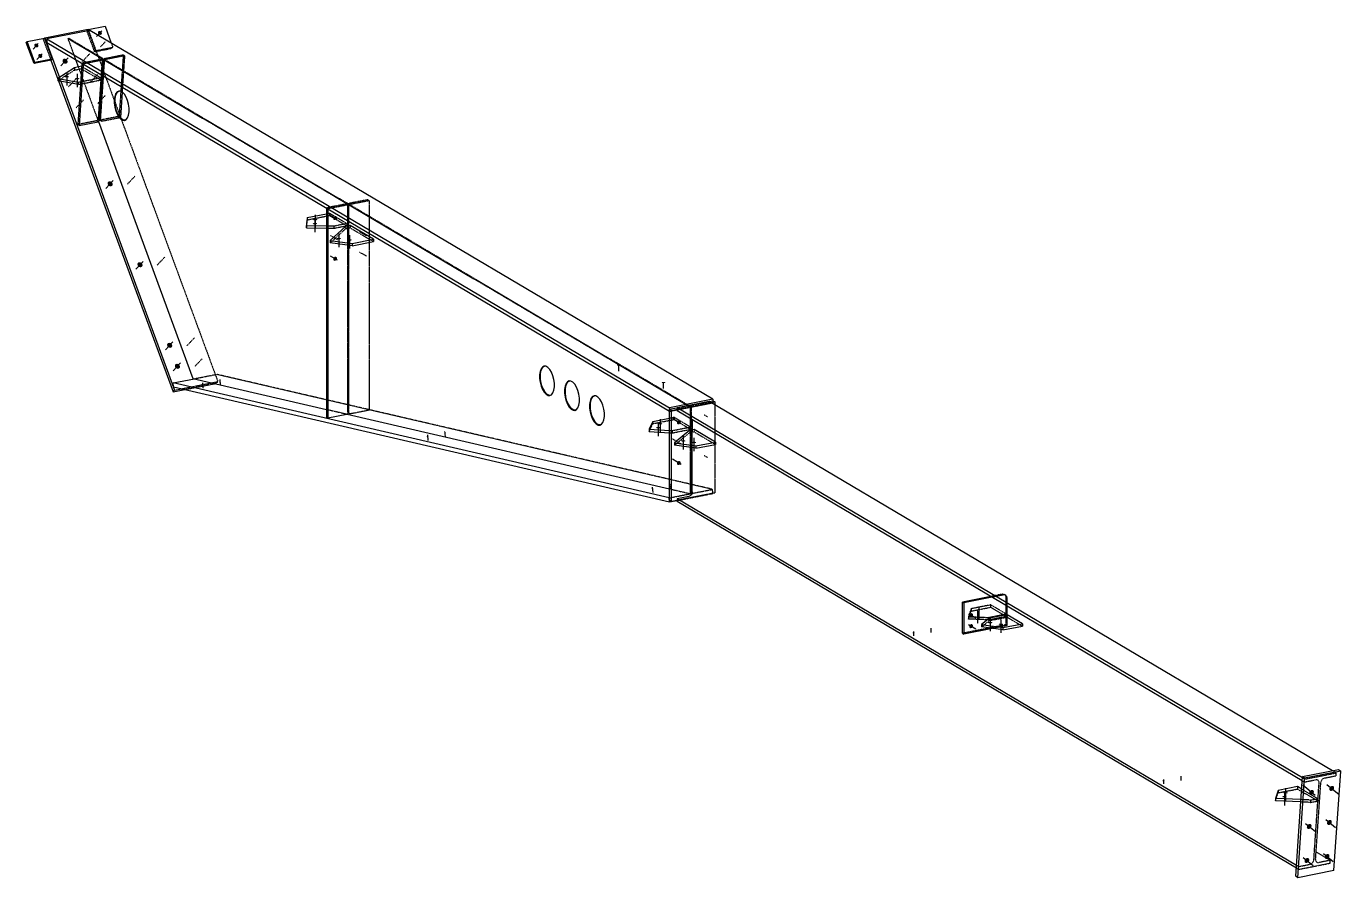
# Model space of a CAD drawing. Header units: millimetres. Extents: x 78 to 81758, y 20 to 5254.
# Drawn here: x 60857 to 68747, y 140 to 5254 of the extents above; entities that cross this region are included whole.
import ezdxf

# ---------------------------------------------------------------- set-up
doc = ezdxf.new("R2010")
doc.units = ezdxf.units.MM
doc.linetypes.add('DXK_LINE_DOT2', pattern=[3.9198, 1.9599, -1.9599])
doc.layers.add('STÅL', color=7, linetype='Continuous')

msp = doc.modelspace()

# ---------------------------------------------------------------- hatches: boundary and pattern name
at = {"layer": 'STÅL', "linetype": 'Continuous'}
for color, points in [(96, [(61291, 5205.7), (61289.2, 5207.7), (61287.8, 5210), (61286.8, 5212.4), (61286.4, 5214.9), (61286.5, 5217.3), (61287.1, 5219.6), (61288.2, 5221.6), (61289.7, 5223.3), (61291.7, 5224.5), (61293.9, 5225.3), (61296.3, 5225.5), (61298.8, 5225.3), (61301.3, 5224.5), (61303.7, 5223.2), (61305.8, 5221.6), (61307.6, 5219.5), (61309, 5217.3), (61310, 5214.8), (61310.4, 5212.3), (61310.3, 5209.9), (61309.7, 5207.6), (61308.6, 5205.6), (61307.1, 5204), (61305.1, 5202.7), (61302.9, 5202), (61300.5, 5201.7), (61298, 5202), (61295.5, 5202.8), (61293.1, 5204)]), (96, [(60909.9, 5130.4), (60908.1, 5132.5), (60906.7, 5134.7), (60905.8, 5137.2), (60905.3, 5139.7), (60905.4, 5142.1), (60906, 5144.4), (60907.1, 5146.4), (60908.7, 5148), (60910.6, 5149.3), (60912.8, 5150), (60915.3, 5150.3), (60917.8, 5150), (60920.3, 5149.2), (60922.6, 5148), (60924.8, 5146.3), (60926.6, 5144.3), (60928, 5142), (60928.9, 5139.6), (60929.4, 5137.1), (60929.3, 5134.7), (60928.7, 5132.4), (60927.6, 5130.4), (60926, 5128.7), (60924.1, 5127.5), (60921.9, 5126.7), (60919.4, 5126.5), (60916.9, 5126.7), (60914.4, 5127.5), (60912.1, 5128.8)]), (96, [(60933.1, 5067.4), (60931.3, 5069.5), (60929.9, 5071.7), (60929, 5074.2), (60928.5, 5076.7), (60928.6, 5079.1), (60929.2, 5081.4), (60930.3, 5083.4), (60931.9, 5085), (60933.8, 5086.3), (60936, 5087), (60938.5, 5087.3), (60941, 5087), (60943.5, 5086.2), (60945.8, 5085), (60948, 5083.3), (60949.8, 5081.3), (60951.2, 5079), (60952.1, 5076.6), (60952.6, 5074.1), (60952.5, 5071.7), (60951.9, 5069.4), (60950.8, 5067.4), (60949.2, 5065.7), (60947.3, 5064.5), (60945.1, 5063.7), (60942.6, 5063.5), (60940.1, 5063.7), (60937.6, 5064.5), (60935.3, 5065.8)]), (96, [(61080, 5033.9), (61077.7, 5036.4), (61075.9, 5039.3), (61074.7, 5042.4), (61074.2, 5045.6), (61074.3, 5048.7), (61075, 5051.5), (61076.5, 5054.1), (61078.4, 5056.2), (61080.9, 5057.8), (61083.7, 5058.7), (61086.8, 5059.1), (61090, 5058.7), (61093.1, 5057.7), (61096.1, 5056.1), (61098.8, 5054), (61101.1, 5051.5), (61102.9, 5048.6), (61104.1, 5045.5), (61104.7, 5042.3), (61104.6, 5039.2), (61103.8, 5036.3), (61102.4, 5033.8), (61100.4, 5031.7), (61098, 5030.1), (61095.2, 5029.1), (61092.1, 5028.8), (61088.9, 5029.2), (61085.7, 5030.2), (61082.7, 5031.7)]), (96, [(61100.7, 4945.9), (61097.9, 4946), (61095.4, 4946.3), (61093, 4946.8), (61091, 4947.4), (61089.4, 4948.2), (61088.3, 4949), (61087.7, 4949.9), (61087.7, 4950.9), (61088.3, 4951.8), (61089.4, 4952.6), (61091, 4953.4), (61093, 4954), (61095.4, 4954.5), (61097.9, 4954.7), (61100.7, 4954.8), (61103.4, 4954.7), (61105.9, 4954.5), (61108.3, 4954), (61110.3, 4953.4), (61111.9, 4952.6), (61113, 4951.8), (61113.6, 4950.9), (61113.6, 4949.9), (61113, 4949), (61111.9, 4948.2), (61110.3, 4947.4), (61108.3, 4946.8), (61105.9, 4946.3), (61103.4, 4946)]), (96, [(61162.4, 4934.7), (61159.7, 4934.8), (61157.1, 4935), (61154.7, 4935.5), (61152.7, 4936.1), (61151.1, 4936.9), (61150, 4937.7), (61149.4, 4938.6), (61149.4, 4939.6), (61150, 4940.5), (61151.1, 4941.3), (61152.7, 4942.1), (61154.7, 4942.7), (61157.1, 4943.2), (61159.7, 4943.4), (61162.4, 4943.5), (61165.1, 4943.4), (61167.7, 4943.2), (61170, 4942.7), (61172, 4942.1), (61173.6, 4941.3), (61174.7, 4940.5), (61175.3, 4939.6), (61175.3, 4938.6), (61174.7, 4937.7), (61173.6, 4936.9), (61172, 4936.1), (61170, 4935.5), (61167.7, 4935), (61165.1, 4934.8)]), (96, [(61351, 4297.6), (61348.7, 4300.2), (61346.9, 4303.1), (61345.7, 4306.2), (61345.2, 4309.3), (61345.3, 4312.4), (61346.1, 4315.3), (61347.5, 4317.8), (61349.4, 4320), (61351.9, 4321.5), (61354.7, 4322.5), (61357.8, 4322.8), (61361, 4322.5), (61364.1, 4321.5), (61367.1, 4319.9), (61369.9, 4317.8), (61372.2, 4315.2), (61373.9, 4312.3), (61375.1, 4309.2), (61375.7, 4306.1), (61375.6, 4303), (61374.8, 4300.1), (61373.4, 4297.5), (61371.4, 4295.4), (61369, 4293.9), (61366.2, 4292.9), (61363.1, 4292.6), (61359.9, 4292.9), (61356.7, 4293.9), (61353.7, 4295.5)]), (96, [(62701.5, 4107), (62703.1, 4109.2), (62705, 4111.1), (62707.1, 4112.6), (62709.4, 4113.6), (62711.8, 4114), (62714.1, 4113.9), (62716.2, 4113.3), (62718.1, 4112.2), (62719.7, 4110.6), (62720.9, 4108.6), (62721.6, 4106.3), (62721.8, 4103.9), (62721.6, 4101.3), (62720.9, 4098.7), (62719.7, 4096.2), (62718.1, 4094), (62716.2, 4092.2), (62714, 4090.7), (62711.7, 4089.7), (62709.4, 4089.3), (62707.1, 4089.3), (62704.9, 4090), (62703, 4091.1), (62701.5, 4092.7), (62700.3, 4094.6), (62699.6, 4096.9), (62699.3, 4099.4), (62699.6, 4102), (62700.3, 4104.6)]), (96, [(62589.4, 4064), (62586.7, 4064.1), (62584.1, 4064.4), (62581.7, 4064.9), (62579.7, 4065.5), (62578.1, 4066.3), (62577, 4067.1), (62576.4, 4068), (62576.4, 4068.9), (62577, 4069.9), (62578.1, 4070.7), (62579.7, 4071.5), (62581.7, 4072.1), (62584.1, 4072.5), (62586.7, 4072.8), (62589.4, 4072.9), (62592.1, 4072.8), (62594.7, 4072.5), (62597, 4072.1), (62599, 4071.5), (62600.6, 4070.7), (62601.7, 4069.9), (62602.3, 4068.9), (62602.3, 4068), (62601.7, 4067.1), (62600.6, 4066.3), (62599, 4065.5), (62597, 4064.9), (62594.7, 4064.4), (62592.1, 4064.1)]), (96, [(62591.6, 4088), (62588.9, 4088.1), (62586.4, 4088.3), (62584, 4088.8), (62582, 4089.4), (62580.4, 4090.2), (62579.3, 4091), (62578.7, 4091.9), (62578.7, 4092.9), (62579.3, 4093.8), (62580.4, 4094.6), (62582, 4095.4), (62584, 4096), (62586.4, 4096.5), (62588.9, 4096.8), (62591.6, 4096.9), (62594.3, 4096.8), (62596.9, 4096.5), (62599.3, 4096), (62601.3, 4095.4), (62602.9, 4094.6), (62604, 4093.8), (62604.6, 4092.9), (62604.6, 4091.9), (62604, 4091), (62602.9, 4090.2), (62601.3, 4089.4), (62599.3, 4088.8), (62596.9, 4088.3), (62594.3, 4088.1)]), (96, [(62732.6, 3974.4), (62729.9, 3974.5), (62727.3, 3974.8), (62724.9, 3975.3), (62722.9, 3975.9), (62721.3, 3976.7), (62720.2, 3977.5), (62719.7, 3978.4), (62719.7, 3979.4), (62720.2, 3980.3), (62721.3, 3981.1), (62722.9, 3981.9), (62724.9, 3982.5), (62727.3, 3983), (62729.9, 3983.2), (62732.6, 3983.3), (62735.3, 3983.2), (62737.9, 3983), (62740.2, 3982.5), (62742.2, 3981.9), (62743.8, 3981.1), (62744.9, 3980.3), (62745.5, 3979.4), (62745.5, 3978.4), (62744.9, 3977.5), (62743.8, 3976.7), (62742.2, 3975.9), (62740.2, 3975.3), (62737.9, 3974.8), (62735.3, 3974.5)]), (96, [(62797.9, 3965.8), (62795.2, 3965.9), (62792.6, 3966.2), (62790.2, 3966.7), (62788.2, 3967.3), (62786.6, 3968), (62785.5, 3968.9), (62785, 3969.8), (62785, 3970.7), (62785.5, 3971.6), (62786.6, 3972.5), (62788.2, 3973.2), (62790.2, 3973.9), (62792.6, 3974.3), (62795.2, 3974.6), (62797.9, 3974.7), (62800.6, 3974.6), (62803.2, 3974.3), (62805.5, 3973.9), (62807.5, 3973.2), (62809.1, 3972.5), (62810.2, 3971.6), (62810.8, 3970.7), (62810.8, 3969.8), (62810.2, 3968.9), (62809.1, 3968), (62807.5, 3967.3), (62805.5, 3966.7), (62803.2, 3966.2), (62800.6, 3965.9)]), (96, [(62701.5, 3862.7), (62703.1, 3864.9), (62705, 3866.8), (62707.1, 3868.3), (62709.4, 3869.2), (62711.8, 3869.7), (62714.1, 3869.6), (62716.2, 3869), (62718.1, 3867.9), (62719.7, 3866.3), (62720.9, 3864.3), (62721.6, 3862), (62721.8, 3859.5), (62721.6, 3856.9), (62720.9, 3854.4), (62719.7, 3851.9), (62718.1, 3849.7), (62716.2, 3847.8), (62714, 3846.4), (62711.7, 3845.4), (62709.4, 3844.9), (62707.1, 3845), (62704.9, 3845.6), (62703, 3846.8), (62701.5, 3848.3), (62700.3, 3850.3), (62699.6, 3852.6), (62699.3, 3855.1), (62699.6, 3857.7), (62700.3, 3860.3)]), (96, [(61529.9, 3811.6), (61527.6, 3814.1), (61525.8, 3817), (61524.6, 3820.1), (61524.1, 3823.3), (61524.2, 3826.4), (61525, 3829.3), (61526.4, 3831.8), (61528.3, 3833.9), (61530.8, 3835.5), (61533.6, 3836.5), (61536.7, 3836.8), (61539.9, 3836.4), (61543, 3835.5), (61546.1, 3833.9), (61548.8, 3831.7), (61551.1, 3829.2), (61552.9, 3826.3), (61554.1, 3823.2), (61554.6, 3820), (61554.5, 3817), (61553.7, 3814.1), (61552.3, 3811.5), (61550.4, 3809.4), (61547.9, 3807.8), (61545.1, 3806.9), (61542, 3806.6), (61538.8, 3806.9), (61535.6, 3807.9), (61532.6, 3809.5)]), (96, [(61708.2, 3327.4), (61705.9, 3329.9), (61704.1, 3332.8), (61702.9, 3335.9), (61702.3, 3339.1), (61702.4, 3342.2), (61703.2, 3345), (61704.6, 3347.6), (61706.6, 3349.7), (61709, 3351.3), (61711.9, 3352.2), (61714.9, 3352.6), (61718.1, 3352.2), (61721.3, 3351.2), (61724.3, 3349.6), (61727, 3347.5), (61729.3, 3345), (61731.1, 3342.1), (61732.3, 3339), (61732.9, 3335.8), (61732.7, 3332.7), (61732, 3329.8), (61730.6, 3327.3), (61728.6, 3325.2), (61726.1, 3323.6), (61723.3, 3322.6), (61720.2, 3322.3), (61717.1, 3322.7), (61713.9, 3323.6), (61710.9, 3325.2)]), (96, [(61754.6, 3201.3), (61752.3, 3203.9), (61750.5, 3206.8), (61749.3, 3209.9), (61748.7, 3213.1), (61748.8, 3216.1), (61749.6, 3219), (61751, 3221.6), (61753, 3223.7), (61755.4, 3225.3), (61758.2, 3226.2), (61761.3, 3226.5), (61764.5, 3226.2), (61767.7, 3225.2), (61770.7, 3223.6), (61773.4, 3221.5), (61775.7, 3218.9), (61777.5, 3216.1), (61778.7, 3213), (61779.2, 3209.8), (61779.1, 3206.7), (61778.4, 3203.8), (61776.9, 3201.3), (61775, 3199.2), (61772.5, 3197.6), (61769.7, 3196.6), (61766.6, 3196.3), (61763.4, 3196.7), (61760.3, 3197.6), (61757.3, 3199.2)]), (96, [(64413, 3214.9), (64410.7, 3215), (64408.6, 3215.2), (64406.6, 3215.6), (64404.9, 3216.1), (64403.5, 3216.8), (64402.6, 3217.5), (64402.1, 3218.2), (64402.1, 3219), (64402.6, 3219.8), (64403.5, 3220.5), (64404.9, 3221.2), (64406.6, 3221.7), (64408.6, 3222.1), (64410.7, 3222.3), (64413, 3222.4), (64415.3, 3222.3), (64417.5, 3222.1), (64419.5, 3221.7), (64421.2, 3221.2), (64422.6, 3220.5), (64423.5, 3219.8), (64424, 3219), (64424, 3218.2), (64423.5, 3217.5), (64422.6, 3216.8), (64421.2, 3216.1), (64419.5, 3215.6), (64417.5, 3215.2), (64415.3, 3215)]), (96, [(61914.8, 3103.2), (61913.3, 3103.1), (61911.9, 3103.1), (61910.7, 3103.1), (61909.6, 3103.1), (61908.7, 3103.3), (61908.1, 3103.5), (61907.7, 3103.7), (61907.7, 3104), (61908, 3104.3), (61908.6, 3104.6), (61909.4, 3104.8), (61910.5, 3105.1), (61911.7, 3105.4), (61913.1, 3105.6), (61914.5, 3105.8), (61916, 3105.9), (61917.4, 3105.9), (61918.6, 3105.9), (61919.7, 3105.8), (61920.6, 3105.7), (61921.2, 3105.5), (61921.6, 3105.3), (61921.6, 3105), (61921.3, 3104.7), (61920.7, 3104.4), (61919.9, 3104.1), (61918.8, 3103.9), (61917.6, 3103.6), (61916.2, 3103.4)]), (96, [(64682.3, 3110.1), (64680, 3110.2), (64677.8, 3110.4), (64675.8, 3110.8), (64674.1, 3111.3), (64672.8, 3112), (64671.9, 3112.7), (64671.4, 3113.4), (64671.4, 3114.2), (64671.9, 3115), (64672.8, 3115.7), (64674.1, 3116.4), (64675.8, 3116.9), (64677.8, 3117.3), (64680, 3117.5), (64682.3, 3117.6), (64684.6, 3117.5), (64686.8, 3117.3), (64688.8, 3116.9), (64690.5, 3116.4), (64691.8, 3115.7), (64692.8, 3115), (64693.3, 3114.2), (64693.3, 3113.4), (64692.8, 3112.7), (64691.8, 3112), (64690.5, 3111.3), (64688.8, 3110.8), (64686.8, 3110.4), (64684.6, 3110.2)]), (96, [(64650.4, 2838.4), (64647.7, 2838.5), (64645.1, 2838.7), (64642.7, 2839.2), (64640.7, 2839.8), (64639.1, 2840.6), (64638, 2841.4), (64637.4, 2842.3), (64637.4, 2843.3), (64638, 2844.2), (64639.1, 2845), (64640.7, 2845.8), (64642.7, 2846.4), (64645.1, 2846.9), (64647.7, 2847.1), (64650.4, 2847.2), (64653.1, 2847.1), (64655.7, 2846.9), (64658, 2846.4), (64660, 2845.8), (64661.6, 2845), (64662.7, 2844.2), (64663.3, 2843.3), (64663.3, 2842.3), (64662.7, 2841.4), (64661.6, 2840.6), (64660, 2839.8), (64658, 2839.2), (64655.7, 2838.7), (64653.1, 2838.5)]), (96, [(64661.2, 2862), (64658.5, 2862.1), (64655.9, 2862.4), (64653.5, 2862.9), (64651.5, 2863.5), (64649.9, 2864.2), (64648.8, 2865.1), (64648.3, 2866), (64648.3, 2866.9), (64648.8, 2867.8), (64649.9, 2868.7), (64651.5, 2869.4), (64653.5, 2870.1), (64655.9, 2870.5), (64658.5, 2870.8), (64661.2, 2870.9), (64663.9, 2870.8), (64666.5, 2870.5), (64668.8, 2870.1), (64670.8, 2869.4), (64672.4, 2868.7), (64673.5, 2867.8), (64674.1, 2866.9), (64674.1, 2866), (64673.5, 2865.1), (64672.4, 2864.2), (64670.8, 2863.5), (64668.8, 2862.9), (64666.5, 2862.4), (64663.9, 2862.1)]), (96, [(64764.2, 2880.3), (64765.7, 2882.5), (64767.6, 2884.4), (64769.8, 2885.9), (64772.1, 2886.8), (64774.4, 2887.3), (64776.8, 2887.2), (64778.9, 2886.6), (64780.8, 2885.5), (64782.4, 2883.9), (64783.6, 2881.9), (64784.3, 2879.6), (64784.5, 2877.1), (64784.3, 2874.5), (64783.5, 2872), (64782.4, 2869.5), (64780.8, 2867.3), (64778.9, 2865.4), (64776.7, 2864), (64774.4, 2863), (64772.1, 2862.5), (64769.8, 2862.6), (64767.6, 2863.2), (64765.7, 2864.4), (64764.1, 2866), (64763, 2867.9), (64762.2, 2870.2), (64762, 2872.7), (64762.3, 2875.3), (64763, 2877.9)]), (96, [(63265.2, 2790), (63263.7, 2789.9), (63262.3, 2789.8), (63261, 2789.8), (63259.9, 2789.9), (63259.1, 2790), (63258.4, 2790.2), (63258.1, 2790.5), (63258.1, 2790.7), (63258.4, 2791), (63258.9, 2791.3), (63259.8, 2791.6), (63260.8, 2791.9), (63262.1, 2792.2), (63263.5, 2792.4), (63264.9, 2792.5), (63266.4, 2792.7), (63267.8, 2792.7), (63269, 2792.7), (63270.1, 2792.6), (63271, 2792.5), (63271.6, 2792.3), (63272, 2792.1), (63272, 2791.8), (63271.7, 2791.5), (63271.1, 2791.2), (63270.3, 2790.9), (63269.2, 2790.6), (63268, 2790.4), (63266.6, 2790.2)]), (96, [(64800.5, 2759.2), (64797.8, 2759.3), (64795.2, 2759.6), (64792.9, 2760), (64790.8, 2760.7), (64789.3, 2761.4), (64788.1, 2762.3), (64787.6, 2763.2), (64787.6, 2764.1), (64788.1, 2765), (64789.3, 2765.9), (64790.8, 2766.6), (64792.9, 2767.2), (64795.2, 2767.7), (64797.8, 2768), (64800.5, 2768.1), (64803.2, 2768), (64805.8, 2767.7), (64808.2, 2767.2), (64810.2, 2766.6), (64811.8, 2765.9), (64812.9, 2765), (64813.4, 2764.1), (64813.4, 2763.2), (64812.9, 2762.3), (64811.8, 2761.4), (64810.2, 2760.7), (64808.2, 2760), (64805.8, 2759.6), (64803.2, 2759.3)]), (96, [(64864.7, 2749.6), (64861.9, 2749.7), (64859.4, 2750), (64857, 2750.4), (64855, 2751.1), (64853.4, 2751.8), (64852.3, 2752.7), (64851.7, 2753.6), (64851.7, 2754.5), (64852.3, 2755.4), (64853.4, 2756.3), (64855, 2757), (64857, 2757.6), (64859.4, 2758.1), (64861.9, 2758.4), (64864.7, 2758.5), (64867.4, 2758.4), (64869.9, 2758.1), (64872.3, 2757.6), (64874.3, 2757), (64875.9, 2756.3), (64877, 2755.4), (64877.6, 2754.5), (64877.6, 2753.6), (64877, 2752.7), (64875.9, 2751.8), (64874.3, 2751.1), (64872.3, 2750.4), (64869.9, 2750), (64867.4, 2749.7)]), (96, [(64764.2, 2636), (64765.7, 2638.2), (64767.6, 2640.1), (64769.8, 2641.5), (64772.1, 2642.5), (64774.4, 2643), (64776.8, 2642.9), (64778.9, 2642.3), (64780.8, 2641.2), (64782.4, 2639.6), (64783.6, 2637.6), (64784.3, 2635.3), (64784.5, 2632.8), (64784.3, 2630.2), (64783.5, 2627.7), (64782.4, 2625.2), (64780.8, 2623), (64778.9, 2621.1), (64776.7, 2619.7), (64774.4, 2618.7), (64772.1, 2618.2), (64769.8, 2618.3), (64767.6, 2618.9), (64765.7, 2620), (64764.1, 2621.6), (64763, 2623.6), (64762.2, 2625.9), (64762, 2628.4), (64762.3, 2631), (64763, 2633.6)]), (96, [(64615.5, 2476.8), (64614.1, 2476.7), (64612.7, 2476.6), (64611.4, 2476.6), (64610.3, 2476.7), (64609.5, 2476.8), (64608.8, 2477), (64608.5, 2477.2), (64608.5, 2477.5), (64608.8, 2477.8), (64609.3, 2478.1), (64610.2, 2478.4), (64611.2, 2478.7), (64612.5, 2478.9), (64613.9, 2479.1), (64615.3, 2479.3), (64616.8, 2479.4), (64618.1, 2479.5), (64619.4, 2479.5), (64620.5, 2479.4), (64621.4, 2479.3), (64622, 2479.1), (64622.3, 2478.8), (64622.4, 2478.6), (64622.1, 2478.3), (64621.5, 2478), (64620.7, 2477.7), (64619.6, 2477.4), (64618.4, 2477.1), (64617, 2476.9)]), (96, [(66519.2, 1722.2), (66520.7, 1724.4), (66522.6, 1726.3), (66524.8, 1727.7), (66527.1, 1728.7), (66529.5, 1729.2), (66531.8, 1729.1), (66533.9, 1728.5), (66535.8, 1727.4), (66537.4, 1725.8), (66538.6, 1723.8), (66539.3, 1721.5), (66539.5, 1719), (66539.3, 1716.4), (66538.6, 1713.9), (66537.4, 1711.4), (66535.8, 1709.2), (66533.9, 1707.3), (66531.7, 1705.9), (66529.4, 1704.9), (66527.1, 1704.4), (66524.8, 1704.5), (66522.6, 1705.1), (66520.7, 1706.2), (66519.2, 1707.8), (66518, 1709.8), (66517.3, 1712.1), (66517, 1714.6), (66517.3, 1717.2), (66518, 1719.8)]), (96, [(66519.2, 1656.4), (66520.7, 1658.6), (66522.6, 1660.5), (66524.8, 1662), (66527.1, 1662.9), (66529.5, 1663.4), (66531.8, 1663.3), (66533.9, 1662.7), (66535.8, 1661.6), (66537.4, 1660), (66538.6, 1658), (66539.3, 1655.7), (66539.5, 1653.2), (66539.3, 1650.7), (66538.6, 1648.1), (66537.4, 1645.6), (66535.8, 1643.4), (66533.9, 1641.6), (66531.7, 1640.1), (66529.4, 1639.1), (66527.1, 1638.6), (66524.8, 1638.7), (66522.6, 1639.3), (66520.7, 1640.5), (66519.2, 1642.1), (66518, 1644), (66517.3, 1646.3), (66517, 1648.8), (66517.3, 1651.4), (66518, 1654)]), (96, [(66643.1, 1667.6), (66640.4, 1667.7), (66637.8, 1668), (66635.5, 1668.5), (66633.5, 1669.1), (66631.9, 1669.9), (66630.8, 1670.7), (66630.2, 1671.6), (66630.2, 1672.5), (66630.8, 1673.5), (66631.9, 1674.3), (66633.5, 1675.1), (66635.5, 1675.7), (66637.8, 1676.1), (66640.4, 1676.4), (66643.1, 1676.5), (66645.8, 1676.4), (66648.4, 1676.1), (66650.8, 1675.7), (66652.8, 1675.1), (66654.4, 1674.3), (66655.5, 1673.5), (66656, 1672.5), (66656, 1671.6), (66655.5, 1670.7), (66654.4, 1669.9), (66652.8, 1669.1), (66650.8, 1668.5), (66648.4, 1668), (66645.8, 1667.7)]), (96, [(66707.3, 1658), (66704.6, 1658.1), (66702, 1658.4), (66699.6, 1658.9), (66697.6, 1659.5), (66696, 1660.3), (66694.9, 1661.1), (66694.3, 1662), (66694.3, 1663), (66694.9, 1663.9), (66696, 1664.7), (66697.6, 1665.5), (66699.6, 1666.1), (66702, 1666.6), (66704.6, 1666.8), (66707.3, 1666.9), (66710, 1666.8), (66712.5, 1666.6), (66714.9, 1666.1), (66716.9, 1665.5), (66718.5, 1664.7), (66719.6, 1663.9), (66720.2, 1663), (66720.2, 1662), (66719.6, 1661.1), (66718.5, 1660.3), (66716.9, 1659.5), (66714.9, 1658.9), (66712.5, 1658.4), (66710, 1658.1)]), (4, [(66182.9, 1608.1), (66181.4, 1608.2), (66180.1, 1608.3), (66178.8, 1608.6), (66177.7, 1608.9), (66176.8, 1609.3), (66176.2, 1609.8), (66175.9, 1610.3), (66175.9, 1610.8), (66176.2, 1611.3), (66176.8, 1611.7), (66177.7, 1612.1), (66178.8, 1612.5), (66180.1, 1612.7), (66181.4, 1612.9), (66182.9, 1612.9), (66184.4, 1612.9), (66185.8, 1612.7), (66187, 1612.5), (66188.1, 1612.1), (66189, 1611.7), (66189.6, 1611.3), (66189.9, 1610.8), (66189.9, 1610.3), (66189.6, 1609.8), (66189, 1609.3), (66188.1, 1608.9), (66187, 1608.6), (66185.8, 1608.3), (66184.4, 1608.2)]), (4, [(67682.9, 719.5), (67681.4, 719.6), (67680.1, 719.7), (67678.8, 720), (67677.7, 720.3), (67676.8, 720.7), (67676.2, 721.2), (67675.9, 721.7), (67675.9, 722.2), (67676.2, 722.7), (67676.8, 723.1), (67677.7, 723.5), (67678.8, 723.9), (67680.1, 724.1), (67681.4, 724.3), (67682.9, 724.3), (67684.4, 724.3), (67685.8, 724.1), (67687, 723.9), (67688.1, 723.5), (67689, 723.1), (67689.6, 722.7), (67689.9, 722.2), (67689.9, 721.7), (67689.6, 721.2), (67689, 720.7), (67688.1, 720.3), (67687, 720), (67685.8, 719.7), (67684.4, 719.6)]), (96, [(68416.5, 645.5), (68413.8, 645.6), (68411.2, 645.9), (68408.8, 646.4), (68406.8, 647), (68405.2, 647.7), (68404.1, 648.6), (68403.5, 649.5), (68403.5, 650.4), (68404.1, 651.3), (68405.2, 652.2), (68406.8, 652.9), (68408.8, 653.6), (68411.2, 654), (68413.8, 654.3), (68416.5, 654.4), (68419.2, 654.3), (68421.8, 654), (68424.1, 653.6), (68426.1, 652.9), (68427.7, 652.2), (68428.8, 651.3), (68429.4, 650.4), (68429.4, 649.5), (68428.8, 648.6), (68427.7, 647.7), (68426.1, 647), (68424.1, 646.4), (68421.8, 645.9), (68419.2, 645.6)]), (96, [(68561.9, 660.4), (68564.3, 662.9), (68567.1, 664.9), (68570, 666.4), (68573, 667.2), (68575.9, 667.4), (68578.7, 667), (68581.1, 665.9), (68583.1, 664.2), (68584.7, 662), (68585.7, 659.4), (68586, 656.5), (68585.8, 653.4), (68584.9, 650.2), (68583.4, 647.2), (68581.5, 644.4), (68579.1, 641.9), (68576.4, 639.9), (68573.4, 638.4), (68570.4, 637.6), (68567.5, 637.3), (68564.7, 637.8), (68562.3, 638.9), (68560.3, 640.6), (68558.7, 642.8), (68557.7, 645.4), (68557.4, 648.3), (68557.6, 651.4), (68558.5, 654.6), (68560, 657.6)]), (96, [(68683.2, 684.4), (68685.6, 686.8), (68688.3, 688.9), (68691.2, 690.3), (68694.2, 691.2), (68697.1, 691.4), (68699.9, 690.9), (68702.4, 689.8), (68704.4, 688.2), (68705.9, 686), (68706.9, 683.4), (68707.3, 680.4), (68707, 677.3), (68706.1, 674.2), (68704.7, 671.1), (68702.7, 668.3), (68700.3, 665.8), (68697.6, 663.8), (68694.7, 662.3), (68691.7, 661.5), (68688.7, 661.3), (68686, 661.7), (68683.5, 662.8), (68681.5, 664.5), (68680, 666.7), (68679, 669.3), (68678.6, 672.2), (68678.9, 675.3), (68679.8, 678.5), (68681.2, 681.5)]), (96, [(68408.7, 621.7), (68406, 621.8), (68403.4, 622.1), (68401, 622.6), (68399, 623.2), (68397.4, 623.9), (68396.3, 624.8), (68395.7, 625.7), (68395.7, 626.6), (68396.3, 627.5), (68397.4, 628.4), (68399, 629.1), (68401, 629.8), (68403.4, 630.2), (68406, 630.5), (68408.7, 630.6), (68411.4, 630.5), (68414, 630.2), (68416.3, 629.8), (68418.3, 629.1), (68419.9, 628.4), (68421, 627.5), (68421.6, 626.6), (68421.6, 625.7), (68421, 624.8), (68419.9, 623.9), (68418.3, 623.2), (68416.3, 622.6), (68414, 622.1), (68411.4, 621.8)]), (96, [(68669.3, 479.9), (68671.7, 482.4), (68674.4, 484.4), (68677.3, 485.9), (68680.3, 486.8), (68683.3, 487), (68686, 486.5), (68688.5, 485.4), (68690.5, 483.7), (68692, 481.5), (68693, 478.9), (68693.4, 476), (68693.1, 472.9), (68692.2, 469.8), (68690.8, 466.7), (68688.8, 463.9), (68686.4, 461.4), (68683.7, 459.4), (68680.8, 457.9), (68677.8, 457.1), (68674.8, 456.9), (68672.1, 457.3), (68669.6, 458.4), (68667.6, 460.1), (68666.1, 462.3), (68665.1, 464.9), (68664.7, 467.8), (68665, 470.9), (68665.9, 474.1), (68667.3, 477.1)]), (96, [(68548, 456), (68550.4, 458.5), (68553.2, 460.5), (68556.1, 462), (68559.1, 462.8), (68562, 463), (68564.8, 462.6), (68567.2, 461.5), (68569.3, 459.8), (68570.8, 457.6), (68571.8, 455), (68572.1, 452.1), (68571.9, 449), (68571, 445.8), (68569.5, 442.8), (68567.6, 439.9), (68565.2, 437.5), (68562.5, 435.5), (68559.5, 434), (68556.5, 433.1), (68553.6, 432.9), (68550.9, 433.4), (68548.4, 434.5), (68546.4, 436.1), (68544.8, 438.3), (68543.8, 441), (68543.5, 443.9), (68543.7, 447), (68544.6, 450.1), (68546.1, 453.2)]), (96, [(68534.2, 251.6), (68536.5, 254.1), (68539.3, 256.1), (68542.2, 257.5), (68545.2, 258.4), (68548.1, 258.6), (68550.9, 258.1), (68553.3, 257.1), (68555.4, 255.4), (68556.9, 253.2), (68557.9, 250.6), (68558.2, 247.6), (68558, 244.5), (68557.1, 241.4), (68555.6, 238.3), (68553.7, 235.5), (68551.3, 233), (68548.6, 231), (68545.6, 229.6), (68542.7, 228.7), (68539.7, 228.5), (68537, 228.9), (68534.5, 230), (68532.5, 231.7), (68530.9, 233.9), (68530, 236.5), (68529.6, 239.5), (68529.9, 242.6), (68530.7, 245.7), (68532.2, 248.8)]), (96, [(68655.4, 275.5), (68657.8, 278), (68660.5, 280), (68663.4, 281.5), (68666.4, 282.3), (68669.4, 282.5), (68672.1, 282.1), (68674.6, 281), (68676.6, 279.3), (68678.1, 277.1), (68679.1, 274.5), (68679.5, 271.6), (68679.2, 268.5), (68678.3, 265.3), (68676.9, 262.3), (68674.9, 259.5), (68672.5, 257), (68669.8, 255), (68666.9, 253.5), (68663.9, 252.6), (68661, 252.4), (68658.2, 252.9), (68655.7, 254), (68653.7, 255.7), (68652.2, 257.9), (68651.2, 260.5), (68650.8, 263.4), (68651.1, 266.5), (68652, 269.6), (68653.4, 272.7)])]:
    msp.add_hatch(color=color, dxfattribs=at).paths.add_polyline_path(points)

# ---------------------------------------------------------------- linework, layer by layer
at = {"layer": 'STÅL', "color": 2, "linetype": 'Continuous'}
for p, q in [((60968.2, 5184.1), (61228, 5235.4)), ((61239, 5228.9), (60979.2, 5177.6)), ((61228, 5235.4), (61231, 5227.3)), ((61228.6, 5233.6), (61330.1, 5253.7)), ((64977.3, 3014.4), (61239, 5228.9)), ((61330.1, 5253.7), (61367.2, 5153)), ((60856.8, 5155.3), (60862.5, 5161.3)), ((60903.2, 5029.3), (60856.8, 5155.3)), ((60862.5, 5161.3), (60966.4, 5181.9)), ((60908.8, 5035.3), (60862.5, 5161.3)), ((60966, 5181.8), (60968.2, 5184.1)), ((60966.4, 5181.9), (61012.8, 5055.8)), ((60968.2, 5184.1), (61055.5, 4946.9)), ((60979.2, 5177.6), (64717.5, 2963)), ((60979.2, 5177.6), (60979.2, 5154.1)), ((64717.5, 2939.6), (60979.2, 5154.1)), ((61007.1, 5049.8), (60903.2, 5029.3)), ((61012.8, 5055.8), (60908.8, 5035.3)), ((61007.1, 5049.8), (61012.8, 5055.8)), ((61153.9, 5050.6), (61169.1, 5009.2)), ((60903.2, 5029.3), (60908.8, 5035.3)), ((61004.7, 5049.4), (61046.2, 4936.6)), ((61050.1, 4926.2), (61737.7, 3058.1)), ((61064.1, 4923.6), (61747.1, 3068.1)), ((61387.5, 4832.9), (61384.5, 4813.3)), ((61384.5, 4813.3), (61384.7, 4791.2)), ((61393.3, 4848.7), (61387.5, 4832.9)), ((61389.7, 4814.3), (61392.7, 4834)), ((61389.8, 4792.2), (61389.7, 4814.3)), ((61392.7, 4834), (61398.5, 4849.7)), ((61401.5, 4859.6), (61393.3, 4848.7)), ((61398.5, 4849.7), (61406.7, 4860.6)), ((61411.6, 4864.8), (61401.5, 4859.6)), ((61406.7, 4860.6), (61414.4, 4864.6)), ((61423, 4864), (61411.6, 4864.8)), ((61434.7, 4857.2), (61423, 4864)), ((61446.1, 4845), (61434.7, 4857.2)), ((61456.3, 4828), (61446.1, 4845)), ((61464.7, 4807.6), (61456.3, 4828)), ((61384.7, 4791.2), (61387.8, 4768)), ((61387.8, 4768), (61393.8, 4745.5)), ((61393, 4769), (61389.8, 4792.2)), ((61398.9, 4746.5), (61393, 4769)), ((61393.8, 4745.5), (61402.1, 4725)), ((61407.3, 4726.1), (61398.9, 4746.5)), ((61470.6, 4785), (61464.7, 4807.6)), ((61473.8, 4761.9), (61470.6, 4785)), ((61470.9, 4720.1), (61473.9, 4739.8)), ((61473.9, 4739.8), (61473.8, 4761.9)), ((61289.6, 4681.7), (61857.5, 3138.9)), ((61402.1, 4725), (61412.4, 4708.1)), ((61417.6, 4709.1), (61407.3, 4726.1)), ((61412.4, 4708.1), (61423.7, 4695.8)), ((61428.9, 4696.9), (61417.6, 4709.1)), ((61421.7, 4709.2), (61424.4, 4701.7)), ((61423.7, 4695.8), (61435.5, 4689.1)), ((61440.7, 4690.1), (61428.9, 4696.9)), ((61435.5, 4689.1), (61446.8, 4688.3)), ((61449.2, 4689.5), (61440.7, 4690.1)), ((61446.8, 4688.3), (61456.9, 4693.5)), ((61456.9, 4693.5), (61465.2, 4704.3)), ((61465.2, 4704.3), (61470.9, 4720.1)), ((62659.8, 4158.5), (62659.8, 2903.5)), ((62667.3, 4154.1), (62667.3, 2899.1)), ((62788.5, 4082.3), (62788.5, 4055.7)), ((62788.5, 3939.1), (62788.5, 2930.5)), ((63940.8, 3180.4), (63937.9, 3160.8)), ((63937.9, 3160.8), (63938, 3138.7)), ((63946.6, 3196.2), (63940.8, 3180.4)), ((63943.1, 3161.8), (63946, 3181.5)), ((63943.2, 3139.7), (63943.1, 3161.8)), ((63946, 3181.5), (63951.8, 3197.3)), ((63954.9, 3207.1), (63946.6, 3196.2)), ((63951.8, 3197.3), (63960.1, 3208.1)), ((63965, 3212.3), (63954.9, 3207.1)), ((63960.1, 3208.1), (63967.8, 3212.1)), ((63976.3, 3211.5), (63965, 3212.3)), ((63988.1, 3204.7), (63976.3, 3211.5)), ((63999.4, 3192.5), (63988.1, 3204.7)), ((64009.7, 3175.5), (63999.4, 3192.5)), ((64018, 3155.1), (64009.7, 3175.5)), ((61738.5, 3111.9), (61865.8, 3137)), ((64716.3, 2421.2), (61738.5, 3111.9)), ((61740.8, 3087.4), (61738.5, 3111.9)), ((61740.8, 3087.4), (64718.6, 2396.7)), ((61857.5, 3138.9), (62659.8, 2952.9)), ((63938, 3138.7), (63941.1, 3115.5)), ((63941.1, 3115.5), (63947.1, 3093)), ((63946.3, 3116.6), (63943.2, 3139.7)), ((63952.3, 3094), (63946.3, 3116.6)), ((63947.1, 3093), (63955.5, 3072.5)), ((63960.7, 3073.6), (63952.3, 3094)), ((64024, 3132.5), (64018, 3155.1)), ((64027.1, 3109.4), (64024, 3132.5)), ((64024.3, 3067.6), (64027.2, 3087.3)), ((64027.2, 3087.3), (64027.1, 3109.4)), ((64090.8, 3091.6), (64087.9, 3071.9)), ((64096.6, 3107.4), (64090.8, 3091.6)), ((64093.1, 3073), (64096, 3092.6)), ((64096, 3092.6), (64101.8, 3108.4)), ((64104.9, 3118.2), (64096.6, 3107.4)), ((64101.8, 3108.4), (64110.1, 3119.3)), ((64115, 3123.4), (64104.9, 3118.2)), ((64110.1, 3119.3), (64117.8, 3123.2)), ((64126.3, 3122.6), (64115, 3123.4)), ((64138.1, 3115.9), (64126.3, 3122.6)), ((64149.4, 3103.6), (64138.1, 3115.9)), ((64159.7, 3086.7), (64149.4, 3103.6)), ((64168, 3066.2), (64159.7, 3086.7)), ((61737.7, 3058.1), (61807.7, 3071.9)), ((61737.7, 3058.1), (61747.1, 3068.1)), ((61747.1, 3068.1), (61788.7, 3076.3)), ((63955.5, 3072.5), (63965.7, 3055.6)), ((63970.9, 3056.6), (63960.7, 3073.6)), ((63965.7, 3055.6), (63977.1, 3043.3)), ((63982.3, 3044.4), (63970.9, 3056.6)), ((63977.1, 3043.3), (63988.8, 3036.6)), ((63994, 3037.6), (63982.3, 3044.4)), ((63988.8, 3036.6), (64000.2, 3035.8)), ((64002.5, 3037), (63994, 3037.6)), ((64000.2, 3035.8), (64010.3, 3041)), ((64010.3, 3041), (64018.5, 3051.9)), ((64018.5, 3051.9), (64024.3, 3067.6)), ((64087.9, 3071.9), (64088, 3049.8)), ((64088, 3049.8), (64091.1, 3026.7)), ((64091.1, 3026.7), (64097.1, 3004.1)), ((64093.2, 3050.8), (64093.1, 3073)), ((64096.3, 3027.7), (64093.2, 3050.8)), ((64102.3, 3005.1), (64096.3, 3027.7)), ((64097.1, 3004.1), (64105.5, 2983.7)), ((64110.7, 2984.7), (64102.3, 3005.1)), ((64174, 3043.7), (64168, 3066.2)), ((64177.1, 3020.5), (64174, 3043.7)), ((64174.3, 2978.8), (64177.2, 2998.4)), ((64177.2, 2998.4), (64177.1, 3020.5)), ((64240.9, 3002.7), (64237.9, 2983.1)), ((64246.6, 3018.5), (64240.9, 3002.7)), ((64243.1, 2984.1), (64246, 3003.7)), ((64246, 3003.7), (64251.8, 3019.5)), ((64254.9, 3029.4), (64246.6, 3018.5)), ((64251.8, 3019.5), (64260.1, 3030.4)), ((64265, 3034.6), (64254.9, 3029.4)), ((64260.1, 3030.4), (64267.8, 3034.4)), ((64276.3, 3033.8), (64265, 3034.6)), ((64288.1, 3027), (64276.3, 3033.8)), ((64299.4, 3014.7), (64288.1, 3027)), ((64309.7, 2997.8), (64299.4, 3014.7)), ((64977.3, 3014.4), (64717.5, 2963)), ((64717.5, 2953.7), (64977.3, 3005)), ((64955.1, 3000.1), (64764.6, 2962.5)), ((68698, 782.9), (64955.1, 3000.1)), ((64977.3, 3014.4), (64977.3, 3005)), ((64977.3, 3005), (64989.8, 2997.5)), ((62781.6, 2921.6), (62667.3, 2899.1)), ((62788.5, 2930.5), (62781.6, 2921.6)), ((62783.6, 2924.1), (64717.5, 2475.6)), ((64105.5, 2983.7), (64115.7, 2966.7)), ((64120.9, 2967.8), (64110.7, 2984.7)), ((64115.7, 2966.7), (64127.1, 2954.5)), ((64132.3, 2955.5), (64120.9, 2967.8)), ((64127.1, 2954.5), (64138.8, 2947.7)), ((64144, 2948.7), (64132.3, 2955.5)), ((64138.8, 2947.7), (64150.2, 2946.9)), ((64152.5, 2948.1), (64144, 2948.7)), ((64150.2, 2946.9), (64160.3, 2952.1)), ((64160.3, 2952.1), (64168.5, 2963)), ((64168.5, 2963), (64174.3, 2978.8)), ((64237.9, 2983.1), (64238, 2960.9)), ((64238, 2960.9), (64241.2, 2937.8)), ((64241.2, 2937.8), (64247.1, 2915.3)), ((64243.2, 2962), (64243.1, 2984.1)), ((64246.3, 2938.8), (64243.2, 2962)), ((64252.3, 2916.3), (64246.3, 2938.8)), ((64318, 2977.4), (64309.7, 2997.8)), ((64324, 2954.8), (64318, 2977.4)), ((64327.1, 2931.7), (64324, 2954.8)), ((64327.2, 2909.5), (64327.1, 2931.7)), ((64717.5, 2963), (64717.5, 2939.6)), ((64717.5, 2408.6), (64717.5, 2953.7)), ((64730, 2946.2), (64717.5, 2953.7)), ((64730, 2946.2), (64764.6, 2953.1)), ((64730, 2401.2), (64730, 2946.2)), ((68517.5, 739.3), (64764.6, 2962.5)), ((64764.6, 2962.5), (64764.6, 2944.6)), ((68516.3, 722.1), (64764.6, 2944.6)), ((64989.8, 2997.5), (64967, 2993.1)), ((64989.8, 2997.5), (64989.8, 2979.6)), ((62659.8, 2903.5), (62667.3, 2899.1)), ((64247.1, 2915.3), (64255.5, 2894.8)), ((64260.7, 2895.8), (64252.3, 2916.3)), ((64255.5, 2894.8), (64265.7, 2877.9)), ((64270.9, 2878.9), (64260.7, 2895.8)), ((64265.7, 2877.9), (64277.1, 2865.6)), ((64282.3, 2866.6), (64270.9, 2878.9)), ((64277.1, 2865.6), (64288.8, 2858.9)), ((64294, 2859.9), (64282.3, 2866.6)), ((64288.8, 2858.9), (64300.2, 2858)), ((64302.5, 2859.3), (64294, 2859.9)), ((64300.2, 2858), (64310.3, 2863.3)), ((64310.3, 2863.3), (64318.5, 2874.1)), ((64318.5, 2874.1), (64324.3, 2889.9)), ((64324.3, 2889.9), (64327.2, 2909.5)), ((64854.7, 2891.3), (64854.7, 2830.6)), ((64854.7, 2456.9), (64854.7, 2722.8)), ((64853.1, 2447.9), (64848.6, 2439.7)), ((64854.7, 2456.9), (64853.1, 2447.9)), ((64716.3, 2421.2), (64717.5, 2421.4)), ((64718.6, 2396.7), (64716.3, 2421.2)), ((64717.5, 2408.6), (64730, 2401.2)), ((64718.6, 2396.7), (64764.6, 2405.8)), ((64730, 2401.2), (64764.6, 2408.1)), ((64833.9, 2430.2), (64764.6, 2416.5)), ((68481.8, 214.4), (64764.6, 2416.5)), ((64764.6, 2416.5), (64764.6, 2398.7)), ((68480.7, 197.3), (64764.6, 2398.7)), ((64841.8, 2433.5), (64833.9, 2430.2)), ((64848.6, 2439.7), (64841.8, 2433.5)), ((68518.1, 747.3), (68734.6, 790.1)), ((68734.6, 790.1), (68747, 779.9)), ((68477.5, 150.2), (68518.1, 747.3)), ((68489.9, 140), (68530.5, 737.1)), ((68530.5, 737.1), (68518.1, 747.3)), ((68747, 779.9), (68530.5, 737.1)), ((68706.4, 182.8), (68747, 779.9)), ((68706.4, 182.8), (68489.9, 140)), ((68489.9, 140), (68477.5, 150.2))]:
    msp.add_line(p, q, dxfattribs=at)
at = {"layer": 'STÅL', "color": 7, "linetype": 'DXK_LINE_DOT2'}
for p, q in [((61226.2, 5233.2), (61220.6, 5227.1)), ((61266.9, 5101.1), (61220.6, 5227.1)), ((61226.2, 5233.2), (61228.6, 5233.6)), ((61272.6, 5107.2), (61226.2, 5233.2)), ((61231, 5227.3), (61421.7, 4709.2)), ((60958.8, 5174.1), (60966, 5181.8)), ((60958.8, 5174.1), (61004.7, 5049.4)), ((61106.5, 5179.2), (61111.7, 5180.2)), ((64844.8, 2964.7), (61106.5, 5179.2)), ((61106.5, 5179.2), (61153.9, 5050.6)), ((64850, 2965.7), (61111.7, 5180.2)), ((61367.2, 5153), (61376.5, 5127.7)), ((61266.9, 5101.1), (61370.9, 5121.7)), ((61272.6, 5107.2), (61266.9, 5101.1)), ((61272.6, 5107.2), (61376.5, 5127.7)), ((61376.5, 5127.7), (61370.9, 5121.7)), ((61169.1, 5009.2), (61289.6, 4681.7)), ((61046.2, 4936.6), (61050.1, 4926.2)), ((61055.5, 4946.9), (61064.1, 4923.6)), ((61424.4, 4701.7), (62006.9, 3119.4)), ((62774.1, 4185.9), (62659.8, 4163.3)), ((62774.1, 4185.9), (62781.6, 4181.4)), ((62786.2, 4180.8), (62793.1, 4189.6)), ((62907.5, 4212.2), (62793.1, 4189.6)), ((62793.1, 4189.6), (62800.6, 4185.2)), ((62793.7, 4176.3), (62800.6, 4185.2)), ((62800.6, 4185.2), (62915, 4207.8)), ((62907.5, 4212.2), (62915, 4207.8)), ((62915, 4207.8), (62915, 2948)), ((62659.8, 4163.3), (62659.8, 4158.5)), ((62659.8, 4163.3), (62667.3, 4158.9)), ((62667.3, 4158.9), (62781.6, 4181.4)), ((62667.3, 4158.9), (62667.3, 4154.1)), ((62781.6, 4181.4), (62788.5, 4175.3)), ((62786.2, 2936), (62786.2, 4180.8)), ((62786.2, 4180.8), (62793.7, 4176.3)), ((62788.5, 4175.3), (62788.5, 4082.3)), ((62793.7, 2931.5), (62793.7, 4176.3)), ((62788.5, 4055.7), (62788.5, 3939.1)), ((61865.8, 3137), (61998.3, 3163.2)), ((64976.1, 2472.5), (61998.3, 3163.2)), ((61788.7, 3076.3), (62006.9, 3119.4)), ((61807.7, 3071.9), (61997.5, 3109.4)), ((61997.5, 3109.4), (62006.9, 3119.4)), ((64977.3, 3005), (64977.3, 2990.9)), ((62659.8, 2952.9), (62783.6, 2924.1)), ((62786.2, 2936), (62793.1, 2929.8)), ((62786.2, 2936), (62793.7, 2931.5)), ((62793.1, 2929.8), (62800.6, 2925.4)), ((62800.6, 2925.4), (62793.7, 2931.5)), ((62915, 2948), (62800.6, 2925.4)), ((64977.3, 2990.9), (64717.5, 2939.6)), ((64967, 2993.1), (64764.6, 2953.1)), ((64844.8, 2446), (64844.8, 2964.7)), ((64850, 2447.1), (64850, 2965.7)), ((64989.8, 2979.6), (64989.8, 2452.5)), ((64854.7, 2830.6), (64854.7, 2816.5)), ((64854.7, 2722.8), (64854.7, 2816.5)), ((64717.5, 2475.6), (64844.8, 2446)), ((64717.5, 2421.4), (64976.1, 2472.5)), ((64764.6, 2408.1), (64989.8, 2452.5)), ((64764.6, 2405.8), (64978.4, 2448)), ((64850, 2447.1), (64844.8, 2446)), ((64978.4, 2448), (64976.1, 2472.5)), ((68528.7, 714.8), (68516.3, 722.1)), ((68529.8, 732), (68517.5, 739.3)), ((68528.7, 714.8), (68529.8, 732)), ((68528.7, 714.8), (68529, 714.9)), ((68529, 714.9), (68597.9, 728.5)), ((68529.8, 732), (68530.1, 732)), ((68530.1, 732), (68720.4, 769.6)), ((68585.7, 246.6), (68617.3, 710.9)), ((68596.1, 248.7), (68627.7, 713)), ((68605.8, 728.4), (68597.9, 728.5)), ((68612.2, 725), (68605.8, 728.4)), ((68616.2, 718.9), (68612.2, 725)), ((68617.3, 710.9), (68616.2, 718.9)), ((68629.8, 721.6), (68627.7, 713)), ((68634.8, 729.5), (68629.8, 721.6)), ((68641.8, 735.5), (68634.8, 729.5)), ((68649.9, 738.8), (68641.8, 735.5)), ((68649.9, 738.8), (68719.2, 752.4)), ((68720.4, 769.6), (68698, 782.9)), ((68719.2, 752.4), (68720.4, 769.6)), ((68578.6, 230.1), (68583.6, 238)), ((68583.6, 238), (68585.7, 246.6)), ((68596.1, 248.7), (68597.1, 240.7)), ((68597.1, 240.7), (68601.1, 234.5)), ((68599.3, 295.4), (68684.7, 244.8)), ((68684.7, 244.8), (68615.4, 231.1)), ((68683.5, 227.6), (68684.7, 244.8)), ((68493, 190), (68480.7, 197.3)), ((68494.2, 207.1), (68481.8, 214.4)), ((68493, 190), (68494.2, 207.1)), ((68493, 190), (68493.3, 190)), ((68493.3, 190), (68683.5, 227.6)), ((68494.2, 207.1), (68494.5, 207.2)), ((68494.5, 207.2), (68563.4, 220.8)), ((68563.4, 220.8), (68571.5, 224)), ((68571.5, 224), (68578.6, 230.1)), ((68601.1, 234.5), (68607.6, 231.2)), ((68607.6, 231.2), (68615.4, 231.1))]:
    msp.add_line(p, q, dxfattribs=at)
at = {"layer": 'STÅL', "color": 96, "linetype": 'Continuous'}
for p, q in [((61310.1, 5226.1), (61278.2, 5192)), ((60929, 5150.8), (60897.2, 5116.8)), ((60952.2, 5087.8), (60920.4, 5053.8)), ((61063.6, 5016.3), (61108.1, 5064)), ((61100.7, 4978.6), (61100.7, 4898.7)), ((61162.4, 4967.3), (61162.4, 4887.4)), ((61334.6, 4280), (61379.2, 4327.7)), ((62591.6, 4120.6), (62591.6, 4040.7)), ((62725.6, 4092.8), (62683.1, 4117.9)), ((62589.4, 4096.7), (62589.4, 4016.8)), ((62732.6, 4007.1), (62732.6, 3927.2)), ((62797.9, 3998.5), (62797.9, 3918.6)), ((62725.6, 3848.4), (62683.1, 3873.6)), ((61513.5, 3794), (61558.1, 3841.7)), ((61691.8, 3309.8), (61736.3, 3357.5)), ((61738.1, 3183.8), (61782.7, 3231.5)), ((64413, 3182.9), (64413, 3218.6)), ((61913.9, 3112.3), (61917, 3080)), ((64682.3, 3078.1), (64682.3, 3113.8)), ((64650.4, 2871), (64650.4, 2791.1)), ((64661.2, 2894.6), (64661.2, 2814.8)), ((64788.3, 2866), (64735.8, 2897.1)), ((63264.3, 2799.1), (63267.4, 2766.8)), ((64800.5, 2791.8), (64800.5, 2712)), ((64864.7, 2782.2), (64864.7, 2702.4)), ((64788.3, 2621.7), (64735.8, 2652.8)), ((64614.7, 2485.9), (64617.8, 2453.6)), ((66513.3, 1725.7), (66555.8, 1700.5)), ((66513.3, 1659.9), (66555.8, 1634.7)), ((66643.1, 1700.3), (66643.1, 1620.4)), ((66707.3, 1690.7), (66707.3, 1610.8)), ((68408.7, 654.4), (68408.7, 574.5)), ((68416.5, 678.2), (68416.5, 598.3)), ((68593.5, 634.4), (68519.6, 695.3)), ((68663.7, 700.4), (68737.6, 639.6)), ((68657.2, 489.9), (68716.3, 441.3)), ((68536, 465.9), (68595, 417.3)), ((68522.1, 261.5), (68581.1, 212.9)), ((68643.3, 285.5), (68702.4, 236.9))]:
    msp.add_line(p, q, dxfattribs=at)
at = {"layer": 'STÅL', "color": 96, "linetype": 'DXK_LINE_DOT2'}
for p, q in [((61333.2, 5163.1), (61301.4, 5129)), ((61193.5, 5041.9), (61238.1, 5089.6)), ((61110, 4890.3), (61154.5, 4938)), ((61239.9, 4915.9), (61284.4, 4963.6)), ((61286.3, 4789.9), (61330.8, 4837.6)), ((61156.4, 4764.3), (61200.9, 4812)), ((61464.5, 4305.7), (61509.1, 4353.4)), ((62856.7, 4142.3), (62899.2, 4117.2)), ((62725.6, 3970.6), (62683.1, 3995.8)), ((62856.7, 4020.2), (62899.2, 3995)), ((61643.4, 3819.7), (61688, 3867.4)), ((62856.7, 3898), (62899.2, 3872.8)), ((61821.7, 3335.4), (61866.2, 3383.1)), ((61868, 3209.4), (61912.6, 3257.1)), ((62017.8, 3132.8), (62020.9, 3100.5)), ((64926.5, 2921), (64946.5, 2909.1)), ((63368.2, 2819.6), (63371.3, 2787.3)), ((64788.3, 2743.9), (64735.8, 2775)), ((64926.5, 2798.8), (64946.5, 2787)), ((64926.5, 2676.7), (64946.5, 2664.8)), ((64718.6, 2506.4), (64721.7, 2474.1)), ((66566.1, 1745.9), (66566.1, 1666)), ((66573.8, 1769.7), (66573.8, 1689.8))]:
    msp.add_line(p, q, dxfattribs=at)
at = {"layer": 'STÅL', "color": 30, "linetype": 'DXK_LINE_DOT2'}
for p, q in [((61191.5, 5033.8), (61305.8, 5056.4)), ((61313.3, 5050.2), (61198.9, 5027.7)), ((61312.3, 5050.6), (61288.1, 4694.6)), ((61293.3, 4695.6), (61317.5, 5051.6)), ((61313.3, 5050.2), (61305.8, 5056.4)), ((61305.8, 5056.4), (61312.3, 5050.6)), ((61319.7, 5044.4), (61312.3, 5050.6)), ((61319.7, 5044.4), (61313.3, 5050.2)), ((61317.5, 5051.6), (61324.9, 5060.1)), ((61317.5, 5051.6), (61324.9, 5045.5)), ((61324.9, 5060.1), (61439.2, 5082.7)), ((61324.9, 5060.1), (61332.3, 5054)), ((61332.3, 5054), (61324.9, 5045.5)), ((61446.6, 5076.6), (61332.3, 5054)), ((61439.2, 5082.7), (61414, 4712.4)), ((61446.6, 5076.6), (61431.8, 4858.9)), ((61439.2, 5082.7), (61446.6, 5076.6)), ((61046.2, 4926.9), (61145.4, 4990.4)), ((61145.4, 5004.5), (61145.4, 4990.4)), ((61145.4, 4990.4), (61188.7, 4999)), ((61188.7, 5013.1), (61188.7, 4999)), ((61188.7, 4999), (61303.8, 4930.8)), ((61190, 5012.3), (61303.8, 4944.9)), ((61191.5, 5033.8), (61191.1, 5028.5)), ((61198.9, 5027.7), (61191.5, 5033.8)), ((61198.9, 5027.7), (61198.7, 5024.1)), ((61324.9, 5045.5), (61300.7, 4689.5)), ((61319.7, 5044.4), (61313.7, 4955.9)), ((61182.9, 4906.9), (61303.8, 4930.8)), ((61183.8, 4921.2), (61303.8, 4944.9)), ((61303.8, 4944.9), (61303.8, 4930.8)), ((61280.7, 4686.1), (61166.3, 4663.5)), ((61288.1, 4694.6), (61280.7, 4686.1)), ((61288.1, 4679.9), (61280.7, 4686.1)), ((61295.5, 4688.5), (61288.1, 4694.6)), ((61299.7, 4689.8), (61293.3, 4695.6)), ((61293.3, 4695.6), (61300.7, 4689.5)), ((61414, 4712.4), (61299.7, 4689.8)), ((61299.7, 4689.8), (61307.2, 4683.7)), ((61300.7, 4689.5), (61307.2, 4683.7)), ((61307.2, 4683.7), (61420.4, 4706.1)), ((61414, 4712.4), (61421.5, 4706.3)), ((62542.8, 4090.8), (62677, 4117.3)), ((62542.8, 4104.9), (62542.8, 4090.8)), ((62659.8, 4128), (62677, 4131.4)), ((62677, 4131.4), (62780.7, 4070)), ((62677, 4131.4), (62677, 4117.3)), ((62677, 4117.3), (62780.7, 4055.9)), ((62538.3, 4043), (62542.8, 4090.8)), ((62659.8, 4055.5), (62704.8, 4055)), ((62659.8, 4041.4), (62704.8, 4040.9)), ((62681.9, 3953.2), (62774.8, 4038.9)), ((62704.8, 4055), (62780.7, 4070)), ((62704.8, 4040.9), (62780.7, 4055.9)), ((62704.8, 4040.9), (62704.8, 4055)), ((62774.8, 4052.9), (62774.8, 4038.9)), ((62774.8, 4038.9), (62800.8, 4044)), ((62780.7, 4070), (62780.7, 4055.9)), ((62800.8, 4058.1), (62800.8, 4044)), ((62800.8, 4044), (62940.6, 3961.2)), ((64595.6, 2819.5), (64617.2, 2866.8)), ((64617.2, 2866.8), (64745.2, 2892.1)), ((64617.2, 2880.9), (64617.2, 2866.8)), ((64717.5, 2900.7), (64745.2, 2906.2)), ((64736.5, 2825.9), (64844.8, 2847.2)), ((64745.2, 2906.2), (64844.8, 2847.2)), ((64745.2, 2906.2), (64745.2, 2892.1)), ((64745.2, 2892.1), (64844.8, 2833.1)), ((64717.5, 2826.9), (64736.5, 2825.9)), ((64717.5, 2812.8), (64736.5, 2811.8)), ((64736.5, 2811.8), (64844.8, 2833.1)), ((64736.5, 2811.8), (64736.5, 2825.9)), ((64748.4, 2738.7), (64839.7, 2813.6)), ((64839.7, 2827.7), (64839.7, 2813.6)), ((64839.7, 2813.6), (64865.7, 2818.7)), ((64865.7, 2832.8), (64865.7, 2818.7)), ((64865.7, 2818.7), (64994, 2742.7)), ((66716.5, 1843.1), (66647.2, 1829.4)), ((66724, 1838.6), (66654.7, 1824.9)), ((66716.5, 1843.1), (66724.4, 1842.9)), ((66731.9, 1838.5), (66724, 1838.6)), ((66724.4, 1842.9), (66731.2, 1839.4)), ((66731.2, 1839.4), (66738.7, 1834.9)), ((66731.2, 1839.4), (66735.7, 1832.9)), ((66738.7, 1834.9), (66731.9, 1838.5)), ((66735.7, 1832.9), (66737.3, 1824.6)), ((66737.3, 1824.6), (66737.3, 1659.2)), ((66743.2, 1828.5), (66738.7, 1834.9)), ((66744.8, 1820.2), (66743.2, 1828.5)), ((66744.8, 1771.6), (66744.8, 1820.2)), ((66528.1, 1755.3), (66512.5, 1707.7)), ((66512.5, 1693.6), (66528.1, 1741.2)), ((66645.4, 1778.5), (66528.1, 1755.3)), ((66528.1, 1741.2), (66645.4, 1764.4)), ((66528.1, 1755.3), (66528.1, 1741.2)), ((66737.2, 1724.1), (66645.4, 1778.5)), ((66645.4, 1778.5), (66645.4, 1764.4)), ((66645.4, 1764.4), (66737.2, 1710)), ((66737.3, 1659.2), (66477.5, 1607.9)), ((66512.5, 1707.7), (66631.2, 1703.1)), ((66512.5, 1707.7), (66512.5, 1693.6)), ((66631.2, 1689), (66512.5, 1693.6)), ((66591, 1647.1), (66638.7, 1684.6)), ((66631.2, 1703.1), (66737.2, 1724.1)), ((66631.2, 1689), (66737.2, 1710)), ((66631.2, 1703.1), (66631.2, 1689)), ((66638.7, 1684.6), (66744.8, 1705.5)), ((66638.7, 1698.7), (66638.7, 1684.6)), ((66737.2, 1724.1), (66737.2, 1710)), ((66737.3, 1659.2), (66744.8, 1654.8)), ((66744.8, 1654.8), (66744.8, 1719.6)), ((66744.8, 1719.6), (66744.8, 1705.5)), ((66744.8, 1705.5), (66836.7, 1651.1)), ((66744.8, 1654.8), (66656.4, 1637.3)), ((68355.1, 602.1), (68370.7, 649.7)), ((68370.7, 649.7), (68488, 672.8)), ((68370.7, 663.8), (68370.7, 649.7)), ((68488, 686.9), (68488, 672.8)), ((68488, 672.8), (68609.8, 600.7)), ((68609.8, 614.8), (68513, 672.2)), ((68566.5, 592.2), (68507.7, 594.9)), ((68566.5, 606.3), (68508.7, 609)), ((68566.5, 606.3), (68609.8, 614.8)), ((68566.5, 606.3), (68566.5, 592.2)), ((68566.5, 592.2), (68609.8, 600.7)), ((68609.8, 614.8), (68609.8, 600.7))]:
    msp.add_line(p, q, dxfattribs=at)
at = {"layer": 'STÅL', "color": 4, "linetype": 'Continuous'}
for p, q in [((61145.4, 5004.5), (61046.2, 4941)), ((61188.7, 5013.1), (61145.4, 5004.5)), ((61191.1, 5028.5), (61166.3, 4663.5)), ((61198.7, 5024.1), (61173.8, 4657.4)), ((61188.7, 5013.1), (61190, 5012.3)), ((61046.2, 4941), (61169.7, 4918.4)), ((61046.2, 4941), (61046.2, 4926.9)), ((61169.7, 4904.3), (61046.2, 4926.9)), ((61169.7, 4918.4), (61183.8, 4921.2)), ((61169.7, 4918.4), (61169.7, 4904.3)), ((61169.7, 4904.3), (61182.9, 4906.9)), ((61313.7, 4955.9), (61295.5, 4688.5)), ((61431.8, 4858.9), (61421.5, 4706.3)), ((61173.8, 4657.4), (61166.3, 4663.5)), ((61173.8, 4657.4), (61288.1, 4679.9)), ((61288.1, 4679.9), (61295.5, 4688.5)), ((61420.4, 4706.1), (61421.5, 4706.3)), ((62542.8, 4104.9), (62538.3, 4057.1)), ((62542.8, 4104.9), (62659.8, 4128)), ((62538.3, 4057.1), (62659.8, 4055.5)), ((62538.3, 4057.1), (62538.3, 4043)), ((62538.3, 4043), (62659.8, 4041.4)), ((62774.8, 4052.9), (62681.9, 3967.2)), ((62800.8, 4058.1), (62774.8, 4052.9)), ((62940.6, 3975.3), (62800.8, 4058.1)), ((62681.9, 3967.2), (62812.5, 3950)), ((62681.9, 3967.2), (62681.9, 3953.2)), ((62812.5, 3935.9), (62681.9, 3953.2)), ((62812.5, 3950), (62940.6, 3975.3)), ((62812.5, 3935.9), (62940.6, 3961.2)), ((62812.5, 3950), (62812.5, 3935.9)), ((62940.6, 3975.3), (62940.6, 3961.2)), ((64617.2, 2880.9), (64595.6, 2833.6)), ((64617.2, 2880.9), (64717.5, 2900.7)), ((64595.6, 2833.6), (64717.5, 2826.9)), ((64595.6, 2833.6), (64595.6, 2819.5)), ((64595.6, 2819.5), (64717.5, 2812.8)), ((64839.7, 2827.7), (64748.4, 2752.8)), ((64865.7, 2832.8), (64839.7, 2827.7)), ((64994, 2756.8), (64865.7, 2832.8)), ((64748.4, 2752.8), (64876.7, 2733.6)), ((64748.4, 2752.8), (64748.4, 2738.7)), ((64876.7, 2719.5), (64748.4, 2738.7)), ((64876.7, 2733.6), (64994, 2756.8)), ((64876.7, 2719.5), (64994, 2742.7)), ((64876.7, 2733.6), (64876.7, 2719.5)), ((64994, 2756.8), (64994, 2742.7)), ((66647.2, 1829.4), (66477.5, 1795.9)), ((66654.7, 1824.9), (66485, 1791.4)), ((66477.5, 1607.9), (66477.5, 1795.9)), ((66477.5, 1795.9), (66485, 1791.4)), ((66485, 1791.4), (66485, 1603.5)), ((66744.8, 1719.6), (66744.8, 1771.6)), ((66638.7, 1698.7), (66591, 1661.2)), ((66591, 1661.2), (66719.3, 1642)), ((66591, 1661.2), (66591, 1647.1)), ((66744.8, 1719.6), (66638.7, 1698.7)), ((66719.3, 1642), (66836.7, 1665.2)), ((66836.7, 1665.2), (66744.8, 1719.6)), ((66836.7, 1665.2), (66836.7, 1651.1)), ((66182.9, 1618), (66182.9, 1592.7)), ((66477.5, 1607.9), (66485, 1603.5)), ((66656.4, 1637.3), (66485, 1603.5)), ((66719.3, 1627.9), (66591, 1647.1)), ((66719.3, 1627.9), (66836.7, 1651.1)), ((66719.3, 1642), (66719.3, 1627.9)), ((67682.9, 729.5), (67682.9, 704.1)), ((68370.7, 663.8), (68355.1, 616.2)), ((68488, 686.9), (68370.7, 663.8)), ((68513, 672.2), (68488, 686.9)), ((68508.7, 609), (68355.1, 616.2)), ((68355.1, 616.2), (68355.1, 602.1)), ((68507.7, 594.9), (68355.1, 602.1))]:
    msp.add_line(p, q, dxfattribs=at)
at = {"layer": 'STÅL', "color": 4, "linetype": 'DXK_LINE_DOT2'}
for p, q in [((66286.8, 1638.6), (66286.8, 1613.2)), ((67786.8, 750), (67786.8, 724.6))]:
    msp.add_line(p, q, dxfattribs=at)

doc.saveas('drawing.dxf')
